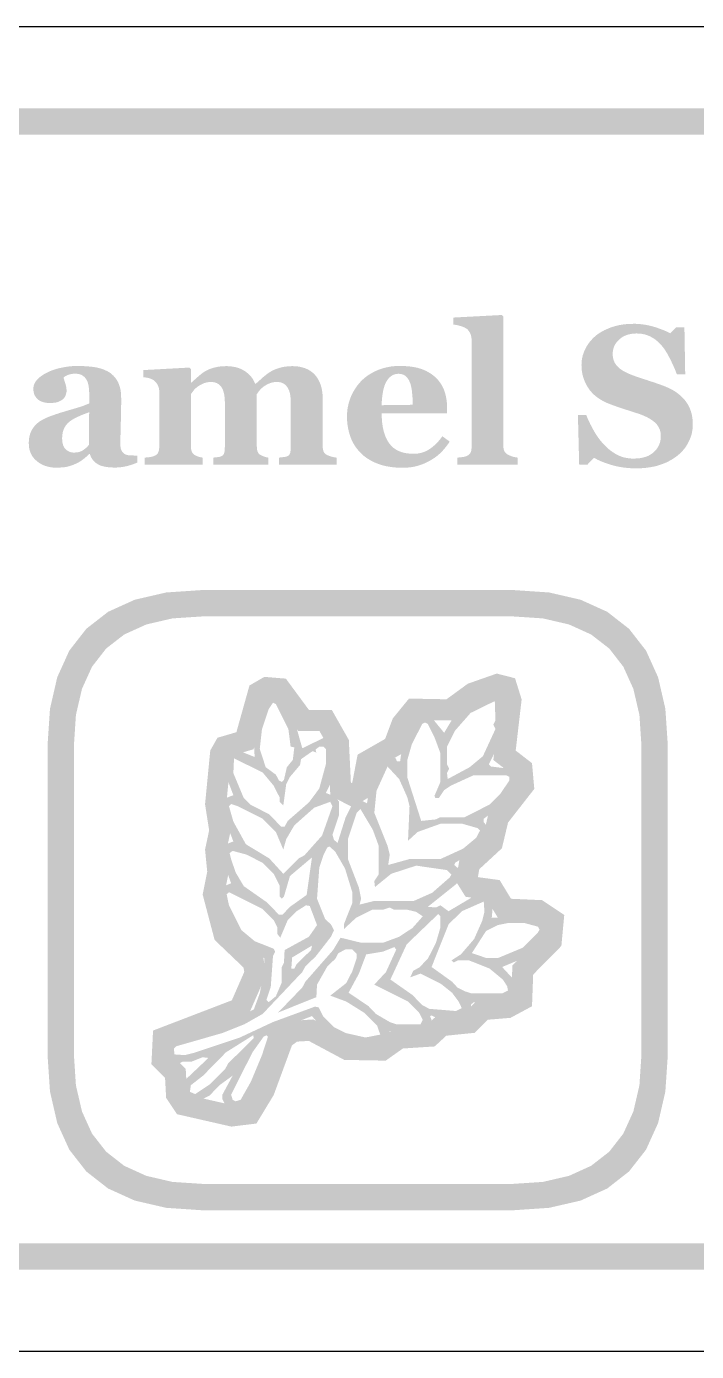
# Model space of a CAD drawing. Header units: millimetres. Extents: x 4 to 272, y 4 to 144.
# Drawn here: x 166.98 to 177.13, y 99.96 to 120.04 of the extents above; entities that cross this region are included whole.
import ezdxf

# ---------------------------------------------------------------- set-up
doc = ezdxf.new("R2010")
doc.units = ezdxf.units.MM
doc.layers.add('CUT', color=1, linetype='Continuous')
doc.layers.add('RASTER', color=7, linetype='Continuous')

msp = doc.modelspace()

# ---------------------------------------------------------------- hatches: boundary and pattern name
at = {"layer": 'RASTER'}
h = msp.add_hatch(color=7, dxfattribs=at)
h.paths.add_polyline_path([(141.2, 116.6), (141.234, 117.116), (141.337, 117.563), (141.509, 117.941), (141.75, 118.25), (142.059, 118.491), (142.438, 118.663), (142.884, 118.766), (143.4, 118.8), (200.6, 118.8), (201.116, 118.766), (201.563, 118.663), (201.941, 118.491), (202.25, 118.25), (202.491, 117.941), (202.663, 117.563), (202.766, 117.116), (202.8, 116.6), (202.8, 103.4), (202.766, 102.884), (202.663, 102.438), (202.491, 102.059), (202.25, 101.75), (201.941, 101.509), (201.563, 101.338), (201.116, 101.234), (200.6, 101.2), (143.4, 101.2), (142.884, 101.234), (142.438, 101.338), (142.059, 101.509), (141.75, 101.75), (141.509, 102.059), (141.337, 102.438), (141.234, 102.884), (141.2, 103.4)])
h.paths.add_polyline_path([(141.6, 116.6), (141.6, 103.4), (141.628, 102.978), (141.712, 102.613), (141.853, 102.303), (142.05, 102.05), (142.303, 101.853), (142.613, 101.712), (142.978, 101.628), (143.4, 101.6), (200.6, 101.6), (201.022, 101.628), (201.388, 101.713), (201.697, 101.853), (201.95, 102.05), (202.147, 102.303), (202.288, 102.613), (202.372, 102.978), (202.4, 103.4), (202.4, 116.6), (202.372, 117.022), (202.288, 117.388), (202.147, 117.697), (201.95, 117.95), (201.697, 118.147), (201.388, 118.288), (201.022, 118.372), (200.6, 118.4), (143.4, 118.4), (142.978, 118.372), (142.613, 118.288), (142.303, 118.147), (142.05, 117.95), (141.853, 117.697), (141.712, 117.388), (141.628, 117.022), (141.6, 116.6)], flags=0)
for points in [[(174.427, 113.4), (173.508, 113.4), (173.508, 113.507), (173.518, 113.508), (173.527, 113.508), (173.536, 113.509), (173.546, 113.51), (173.555, 113.511), (173.564, 113.512), (173.573, 113.513), (173.582, 113.514), (173.591, 113.515), (173.599, 113.517), (173.608, 113.518), (173.616, 113.52), (173.624, 113.522), (173.631, 113.524), (173.639, 113.526), (173.646, 113.529), (173.657, 113.534), (173.667, 113.539), (173.677, 113.544), (173.685, 113.55), (173.693, 113.557), (173.699, 113.564), (173.705, 113.571), (173.709, 113.579), (173.713, 113.588), (173.717, 113.597), (173.72, 113.607), (173.722, 113.618), (173.724, 113.629), (173.725, 113.641), (173.726, 113.653), (173.726, 113.667), (173.726, 115.29), (173.726, 115.303), (173.725, 115.317), (173.723, 115.33), (173.721, 115.343), (173.717, 115.356), (173.714, 115.369), (173.709, 115.381), (173.704, 115.393), (173.698, 115.404), (173.691, 115.415), (173.684, 115.425), (173.677, 115.435), (173.669, 115.444), (173.661, 115.452), (173.652, 115.459), (173.643, 115.465), (173.635, 115.47), (173.626, 115.475), (173.617, 115.48), (173.606, 115.484), (173.594, 115.489), (173.582, 115.493), (173.569, 115.498), (173.554, 115.502), (173.54, 115.506), (173.525, 115.51), (173.512, 115.513), (173.498, 115.516), (173.485, 115.518), (173.473, 115.52), (173.461, 115.522), (173.449, 115.523), (173.449, 115.629), (174.186, 115.668), (174.208, 115.644), (174.208, 113.686), (174.209, 113.672), (174.209, 113.66), (174.211, 113.648), (174.213, 113.637), (174.216, 113.626), (174.219, 113.616), (174.223, 113.606), (174.227, 113.598), (174.232, 113.59), (174.238, 113.582), (174.245, 113.575), (174.252, 113.568), (174.26, 113.561), (174.269, 113.555), (174.279, 113.55), (174.289, 113.545), (174.296, 113.542), (174.304, 113.539), (174.311, 113.536), (174.319, 113.533), (174.327, 113.53), (174.334, 113.527), (174.342, 113.524), (174.35, 113.522), (174.359, 113.519), (174.367, 113.517), (174.376, 113.515), (174.385, 113.513), (174.395, 113.511), (174.405, 113.509), (174.416, 113.508), (174.427, 113.507)], [(176.217, 113.344), (176.169, 113.345), (176.123, 113.347), (176.077, 113.351), (176.033, 113.356), (175.989, 113.363), (175.945, 113.371), (175.903, 113.38), (175.861, 113.391), (175.821, 113.403), (175.782, 113.416), (175.745, 113.429), (175.709, 113.442), (175.675, 113.457), (175.643, 113.471), (175.612, 113.487), (175.582, 113.503), (175.481, 113.4), (175.357, 113.4), (175.338, 114.151), (175.464, 114.151), (175.475, 114.125), (175.486, 114.097), (175.499, 114.07), (175.512, 114.042), (175.526, 114.013), (175.541, 113.984), (175.556, 113.955), (175.572, 113.926), (175.589, 113.897), (175.606, 113.868), (175.624, 113.84), (175.643, 113.813), (175.662, 113.787), (175.682, 113.762), (175.703, 113.737), (175.724, 113.713), (175.747, 113.69), (175.77, 113.667), (175.794, 113.645), (175.819, 113.624), (175.844, 113.605), (175.87, 113.587), (175.897, 113.57), (175.924, 113.554), (175.953, 113.539), (175.982, 113.527), (176.013, 113.516), (176.044, 113.508), (176.077, 113.501), (176.111, 113.496), (176.146, 113.493), (176.183, 113.492), (176.231, 113.494), (176.277, 113.498), (176.319, 113.506), (176.359, 113.517), (176.396, 113.53), (176.429, 113.547), (176.46, 113.567), (176.488, 113.59), (176.513, 113.615), (176.535, 113.642), (176.553, 113.67), (176.568, 113.7), (176.58, 113.731), (176.588, 113.764), (176.593, 113.799), (176.594, 113.835), (176.593, 113.865), (176.589, 113.893), (176.582, 113.921), (176.572, 113.947), (176.559, 113.972), (176.544, 113.996), (176.526, 114.018), (176.504, 114.039), (176.48, 114.06), (176.453, 114.079), (176.423, 114.098), (176.39, 114.116), (176.353, 114.134), (176.314, 114.151), (176.271, 114.167), (176.225, 114.182), (176.195, 114.192), (176.165, 114.202), (176.136, 114.211), (176.107, 114.22), (176.079, 114.229), (176.052, 114.238), (176.025, 114.247), (175.999, 114.255), (175.973, 114.264), (175.948, 114.272), (175.923, 114.281), (175.899, 114.29), (175.875, 114.298), (175.851, 114.307), (175.828, 114.316), (175.805, 114.324), (175.754, 114.346), (175.707, 114.371), (175.663, 114.397), (175.622, 114.426), (175.585, 114.457), (175.551, 114.49), (175.521, 114.525), (175.494, 114.563), (175.47, 114.602), (175.449, 114.643), (175.432, 114.685), (175.417, 114.728), (175.406, 114.771), (175.398, 114.817), (175.393, 114.863), (175.392, 114.91), (175.393, 114.941), (175.395, 114.97), (175.399, 115), (175.405, 115.029), (175.412, 115.059), (175.422, 115.087), (175.432, 115.116), (175.445, 115.144), (175.459, 115.172), (175.474, 115.199), (175.491, 115.225), (175.509, 115.25), (175.529, 115.275), (175.551, 115.299), (175.574, 115.323), (175.598, 115.345), (175.623, 115.366), (175.65, 115.385), (175.679, 115.404), (175.709, 115.421), (175.74, 115.438), (175.774, 115.453), (175.809, 115.468), (175.846, 115.482), (175.884, 115.494), (175.923, 115.505), (175.963, 115.514), (176.003, 115.521), (176.045, 115.527), (176.087, 115.531), (176.13, 115.533), (176.174, 115.534), (176.217, 115.534), (176.259, 115.531), (176.301, 115.528), (176.341, 115.522), (176.382, 115.516), (176.421, 115.507), (176.46, 115.498), (176.498, 115.487), (176.535, 115.475), (176.569, 115.463), (176.602, 115.451), (176.633, 115.439), (176.661, 115.427), (176.688, 115.415), (176.712, 115.403), (176.735, 115.391), (176.824, 115.479), (176.952, 115.479), (176.964, 114.77), (176.838, 114.77), (176.826, 114.798), (176.815, 114.827), (176.803, 114.856), (176.79, 114.885), (176.777, 114.914), (176.763, 114.944), (176.749, 114.974), (176.734, 115.003), (176.719, 115.032), (176.704, 115.06), (176.689, 115.087), (176.673, 115.113), (176.658, 115.137), (176.642, 115.16), (176.626, 115.181), (176.609, 115.202), (176.591, 115.222), (176.572, 115.242), (176.552, 115.261), (176.532, 115.278), (176.511, 115.295), (176.489, 115.31), (176.467, 115.324), (176.444, 115.337), (176.42, 115.349), (176.395, 115.359), (176.369, 115.368), (176.342, 115.375), (176.314, 115.381), (176.285, 115.385), (176.255, 115.387), (176.224, 115.388), (176.185, 115.386), (176.148, 115.382), (176.113, 115.375), (176.08, 115.365), (176.049, 115.353), (176.019, 115.338), (175.991, 115.319), (175.965, 115.298), (175.942, 115.275), (175.921, 115.251), (175.904, 115.225), (175.89, 115.198), (175.879, 115.17), (175.871, 115.141), (175.867, 115.11), (175.865, 115.077), (175.866, 115.047), (175.87, 115.018), (175.877, 114.99), (175.887, 114.964), (175.899, 114.939), (175.914, 114.916), (175.932, 114.894), (175.952, 114.874), (175.975, 114.854), (176.002, 114.835), (176.031, 114.817), (176.064, 114.799), (176.099, 114.782), (176.138, 114.766), (176.179, 114.75), (176.224, 114.734), (176.251, 114.725), (176.278, 114.716), (176.306, 114.707), (176.333, 114.698), (176.361, 114.689), (176.389, 114.68), (176.417, 114.67), (176.445, 114.661), (176.473, 114.652), (176.5, 114.643), (176.526, 114.634), (176.552, 114.625), (176.576, 114.617), (176.6, 114.608), (176.623, 114.599), (176.646, 114.591), (176.697, 114.569), (176.746, 114.546), (176.791, 114.521), (176.833, 114.493), (176.871, 114.464), (176.907, 114.433), (176.94, 114.4), (176.969, 114.365), (176.995, 114.327), (177.017, 114.288), (177.036, 114.247), (177.052, 114.203), (177.064, 114.157), (177.072, 114.109), (177.078, 114.059), (177.079, 114.006), (177.078, 113.973), (177.075, 113.94), (177.07, 113.907), (177.064, 113.874), (177.055, 113.841), (177.044, 113.809), (177.031, 113.777), (177.016, 113.746), (177, 113.715), (176.982, 113.685), (176.963, 113.657), (176.942, 113.63), (176.92, 113.605), (176.897, 113.581), (176.872, 113.558), (176.846, 113.536), (176.817, 113.514), (176.786, 113.493), (176.753, 113.473), (176.72, 113.455), (176.686, 113.437), (176.65, 113.422), (176.613, 113.407), (176.575, 113.394), (176.536, 113.382), (176.495, 113.372), (176.453, 113.364), (176.409, 113.357), (176.363, 113.351), (176.316, 113.347), (176.267, 113.345), (176.217, 113.344)], [(171.683, 113.4), (170.81, 113.4), (170.81, 113.507), (170.818, 113.508), (170.826, 113.509), (170.834, 113.51), (170.843, 113.511), (170.851, 113.512), (170.86, 113.513), (170.868, 113.514), (170.877, 113.514), (170.886, 113.515), (170.894, 113.516), (170.902, 113.518), (170.909, 113.519), (170.917, 113.521), (170.923, 113.524), (170.93, 113.526), (170.936, 113.529), (170.943, 113.533), (170.95, 113.537), (170.957, 113.543), (170.962, 113.548), (170.967, 113.555), (170.971, 113.562), (170.974, 113.57), (170.977, 113.578), (170.979, 113.587), (170.981, 113.596), (170.982, 113.607), (170.983, 113.617), (170.984, 113.629), (170.985, 113.641), (170.985, 113.653), (170.986, 113.667), (170.986, 114.351), (170.985, 114.387), (170.982, 114.421), (170.978, 114.453), (170.972, 114.483), (170.965, 114.51), (170.956, 114.535), (170.945, 114.557), (170.932, 114.577), (170.918, 114.595), (170.903, 114.61), (170.886, 114.623), (170.867, 114.634), (170.847, 114.642), (170.826, 114.648), (170.803, 114.651), (170.779, 114.652), (170.764, 114.652), (170.748, 114.651), (170.734, 114.65), (170.72, 114.647), (170.706, 114.645), (170.692, 114.641), (170.679, 114.637), (170.667, 114.633), (170.655, 114.628), (170.643, 114.622), (170.631, 114.616), (170.62, 114.611), (170.609, 114.604), (170.598, 114.598), (170.587, 114.591), (170.577, 114.584), (170.567, 114.576), (170.557, 114.568), (170.548, 114.561), (170.539, 114.553), (170.531, 114.545), (170.524, 114.537), (170.517, 114.53), (170.511, 114.522), (170.505, 114.515), (170.5, 114.507), (170.494, 114.5), (170.489, 114.494), (170.485, 114.487), (170.48, 114.481), (170.476, 114.475), (170.471, 114.469), (170.471, 113.683), (170.472, 113.67), (170.472, 113.658), (170.473, 113.646), (170.475, 113.635), (170.476, 113.625), (170.478, 113.615), (170.481, 113.606), (170.484, 113.597), (170.487, 113.589), (170.491, 113.581), (170.496, 113.574), (170.502, 113.568), (170.508, 113.561), (170.515, 113.555), (170.522, 113.55), (170.53, 113.545), (170.536, 113.542), (170.542, 113.539), (170.549, 113.536), (170.555, 113.533), (170.562, 113.53), (170.569, 113.527), (170.576, 113.524), (170.583, 113.522), (170.591, 113.519), (170.599, 113.517), (170.607, 113.515), (170.614, 113.513), (170.622, 113.511), (170.631, 113.509), (170.639, 113.508), (170.647, 113.507), (170.647, 113.4), (169.811, 113.4), (169.811, 113.507), (169.818, 113.508), (169.825, 113.508), (169.833, 113.509), (169.842, 113.51), (169.85, 113.511), (169.859, 113.512), (169.868, 113.513), (169.878, 113.514), (169.888, 113.515), (169.897, 113.517), (169.905, 113.518), (169.913, 113.52), (169.92, 113.522), (169.926, 113.524), (169.932, 113.526), (169.937, 113.529), (169.944, 113.533), (169.951, 113.538), (169.957, 113.543), (169.962, 113.549), (169.967, 113.555), (169.971, 113.561), (169.974, 113.568), (169.977, 113.576), (169.979, 113.584), (169.981, 113.593), (169.983, 113.603), (169.984, 113.614), (169.985, 113.626), (169.986, 113.638), (169.986, 113.652), (169.987, 113.667), (169.987, 114.351), (169.986, 114.387), (169.983, 114.421), (169.979, 114.453), (169.973, 114.483), (169.966, 114.51), (169.956, 114.535), (169.946, 114.557), (169.933, 114.577), (169.919, 114.595), (169.903, 114.61), (169.887, 114.623), (169.868, 114.634), (169.848, 114.642), (169.827, 114.648), (169.804, 114.651), (169.78, 114.652), (169.764, 114.652), (169.749, 114.651), (169.735, 114.65), (169.721, 114.647), (169.707, 114.645), (169.693, 114.641), (169.68, 114.637), (169.668, 114.633), (169.656, 114.628), (169.644, 114.622), (169.632, 114.616), (169.621, 114.611), (169.61, 114.604), (169.599, 114.598), (169.588, 114.591), (169.578, 114.584), (169.568, 114.576), (169.558, 114.568), (169.549, 114.561), (169.54, 114.553), (169.532, 114.545), (169.525, 114.537), (169.518, 114.53), (169.512, 114.522), (169.506, 114.515), (169.501, 114.507), (169.495, 114.5), (169.49, 114.494), (169.486, 114.487), (169.481, 114.481), (169.477, 114.475), (169.472, 114.469), (169.472, 113.683), (169.473, 113.67), (169.473, 113.658), (169.474, 113.647), (169.476, 113.636), (169.478, 113.625), (169.48, 113.616), (169.483, 113.606), (169.486, 113.598), (169.489, 113.59), (169.493, 113.582), (169.498, 113.575), (169.504, 113.568), (169.51, 113.561), (169.517, 113.555), (169.524, 113.55), (169.532, 113.545), (169.538, 113.542), (169.545, 113.539), (169.551, 113.536), (169.558, 113.533), (169.564, 113.53), (169.571, 113.527), (169.579, 113.524), (169.586, 113.522), (169.594, 113.519), (169.601, 113.517), (169.609, 113.515), (169.617, 113.513), (169.625, 113.511), (169.633, 113.509), (169.641, 113.508), (169.65, 113.507), (169.65, 113.4), (168.772, 113.4), (168.772, 113.507), (168.782, 113.508), (168.791, 113.508), (168.801, 113.509), (168.81, 113.51), (168.819, 113.511), (168.829, 113.512), (168.838, 113.513), (168.847, 113.514), (168.856, 113.515), (168.865, 113.517), (168.873, 113.518), (168.881, 113.52), (168.889, 113.522), (168.896, 113.524), (168.903, 113.526), (168.91, 113.529), (168.921, 113.534), (168.932, 113.539), (168.941, 113.544), (168.949, 113.55), (168.957, 113.557), (168.964, 113.564), (168.97, 113.571), (168.974, 113.579), (168.978, 113.588), (168.982, 113.597), (168.985, 113.607), (168.988, 113.618), (168.989, 113.629), (168.991, 113.641), (168.992, 113.653), (168.992, 113.667), (168.992, 114.519), (168.992, 114.531), (168.99, 114.542), (168.988, 114.554), (168.986, 114.565), (168.982, 114.577), (168.978, 114.588), (168.973, 114.599), (168.967, 114.611), (168.961, 114.622), (168.954, 114.632), (168.947, 114.641), (168.94, 114.65), (168.932, 114.659), (168.924, 114.667), (168.916, 114.674), (168.907, 114.68), (168.9, 114.685), (168.893, 114.689), (168.885, 114.693), (168.877, 114.696), (168.869, 114.7), (168.86, 114.703), (168.85, 114.707), (168.84, 114.71), (168.83, 114.712), (168.82, 114.715), (168.809, 114.717), (168.798, 114.719), (168.787, 114.721), (168.775, 114.723), (168.764, 114.724), (168.752, 114.726), (168.752, 114.833), (169.45, 114.871), (169.472, 114.849), (169.472, 114.642), (169.478, 114.642), (169.489, 114.652), (169.5, 114.661), (169.511, 114.672), (169.523, 114.682), (169.536, 114.693), (169.548, 114.705), (169.562, 114.717), (169.576, 114.729), (169.59, 114.742), (169.603, 114.753), (169.617, 114.764), (169.63, 114.775), (169.644, 114.785), (169.657, 114.794), (169.669, 114.803), (169.682, 114.811), (169.696, 114.819), (169.711, 114.827), (169.727, 114.835), (169.744, 114.843), (169.762, 114.85), (169.78, 114.857), (169.8, 114.863), (169.821, 114.869), (169.843, 114.875), (169.865, 114.879), (169.887, 114.884), (169.91, 114.887), (169.934, 114.889), (169.958, 114.891), (169.982, 114.892), (170.007, 114.893), (170.048, 114.892), (170.087, 114.888), (170.125, 114.882), (170.16, 114.875), (170.194, 114.864), (170.227, 114.852), (170.257, 114.837), (170.286, 114.82), (170.313, 114.801), (170.338, 114.781), (170.361, 114.759), (170.382, 114.736), (170.401, 114.711), (170.418, 114.685), (170.432, 114.657), (170.445, 114.628), (170.458, 114.628), (170.469, 114.638), (170.481, 114.648), (170.493, 114.659), (170.505, 114.671), (170.519, 114.682), (170.533, 114.695), (170.547, 114.707), (170.562, 114.721), (170.577, 114.734), (170.592, 114.746), (170.607, 114.758), (170.621, 114.769), (170.635, 114.779), (170.649, 114.789), (170.662, 114.798), (170.675, 114.806), (170.69, 114.815), (170.706, 114.824), (170.722, 114.832), (170.74, 114.84), (170.759, 114.847), (170.778, 114.855), (170.799, 114.861), (170.821, 114.868), (170.843, 114.874), (170.866, 114.879), (170.889, 114.883), (170.913, 114.886), (170.936, 114.889), (170.961, 114.891), (170.985, 114.892), (171.01, 114.893), (171.064, 114.891), (171.115, 114.885), (171.162, 114.874), (171.206, 114.86), (171.247, 114.842), (171.285, 114.819), (171.32, 114.793), (171.351, 114.762), (171.379, 114.728), (171.403, 114.69), (171.424, 114.649), (171.441, 114.604), (171.454, 114.556), (171.463, 114.505), (171.469, 114.45), (171.47, 114.392), (171.47, 113.68), (171.471, 113.667), (171.471, 113.654), (171.473, 113.642), (171.474, 113.631), (171.477, 113.62), (171.48, 113.61), (171.483, 113.601), (171.487, 113.593), (171.491, 113.585), (171.496, 113.577), (171.502, 113.57), (171.509, 113.564), (171.517, 113.557), (171.526, 113.552), (171.535, 113.547), (171.545, 113.542), (171.551, 113.54), (171.558, 113.537), (171.564, 113.534), (171.571, 113.532), (171.579, 113.529), (171.587, 113.527), (171.595, 113.524), (171.603, 113.522), (171.612, 113.519), (171.621, 113.517), (171.63, 113.515), (171.64, 113.513), (171.65, 113.511), (171.661, 113.509), (171.672, 113.508), (171.683, 113.507)]]:
    msp.add_hatch(color=7, dxfattribs=at).paths.add_polyline_path(points)
h = msp.add_hatch(color=7, dxfattribs=at)
h.paths.add_polyline_path([(168.659, 113.431), (168.643, 113.424), (168.626, 113.417), (168.608, 113.411), (168.589, 113.404), (168.57, 113.398), (168.55, 113.391), (168.529, 113.385), (168.507, 113.379), (168.485, 113.374), (168.462, 113.369), (168.44, 113.365), (168.417, 113.362), (168.393, 113.359), (168.369, 113.358), (168.345, 113.356), (168.321, 113.356), (168.277, 113.357), (168.237, 113.359), (168.199, 113.364), (168.165, 113.369), (168.133, 113.377), (168.104, 113.386), (168.079, 113.397), (168.056, 113.41), (168.036, 113.424), (168.017, 113.439), (168, 113.456), (167.984, 113.475), (167.971, 113.494), (167.959, 113.516), (167.949, 113.538), (167.94, 113.563), (167.931, 113.563), (167.919, 113.55), (167.907, 113.539), (167.895, 113.527), (167.883, 113.516), (167.871, 113.506), (167.859, 113.496), (167.847, 113.487), (167.835, 113.478), (167.824, 113.469), (167.812, 113.461), (167.8, 113.453), (167.788, 113.445), (167.775, 113.438), (167.763, 113.431), (167.75, 113.424), (167.737, 113.418), (167.719, 113.41), (167.702, 113.403), (167.686, 113.396), (167.669, 113.39), (167.653, 113.384), (167.636, 113.379), (167.62, 113.374), (167.604, 113.37), (167.587, 113.366), (167.569, 113.363), (167.549, 113.361), (167.528, 113.358), (167.505, 113.357), (167.48, 113.356), (167.454, 113.355), (167.426, 113.355), (167.384, 113.356), (167.344, 113.361), (167.306, 113.369), (167.269, 113.38), (167.233, 113.394), (167.199, 113.411), (167.167, 113.431), (167.136, 113.455), (167.108, 113.481), (167.083, 113.509), (167.063, 113.539), (167.046, 113.572), (167.033, 113.606), (167.023, 113.642), (167.018, 113.68), (167.016, 113.721), (167.016, 113.744), (167.018, 113.767), (167.02, 113.788), (167.022, 113.809), (167.026, 113.829), (167.031, 113.848), (167.036, 113.866), (167.042, 113.883), (167.049, 113.899), (167.057, 113.915), (167.065, 113.93), (167.074, 113.945), (167.084, 113.96), (167.094, 113.974), (167.105, 113.988), (167.117, 114.001), (167.128, 114.012), (167.14, 114.023), (167.152, 114.033), (167.164, 114.043), (167.177, 114.053), (167.191, 114.062), (167.205, 114.07), (167.219, 114.078), (167.233, 114.086), (167.248, 114.093), (167.264, 114.101), (167.279, 114.108), (167.295, 114.115), (167.312, 114.122), (167.328, 114.129), (167.345, 114.135), (167.379, 114.147), (167.415, 114.16), (167.452, 114.172), (167.49, 114.185), (167.531, 114.197), (167.573, 114.21), (167.617, 114.223), (167.662, 114.236), (167.706, 114.249), (167.748, 114.261), (167.786, 114.273), (167.822, 114.285), (167.854, 114.296), (167.883, 114.308), (167.909, 114.318), (167.931, 114.329), (167.931, 114.469), (167.931, 114.479), (167.931, 114.489), (167.931, 114.5), (167.93, 114.512), (167.929, 114.524), (167.928, 114.537), (167.927, 114.551), (167.926, 114.566), (167.924, 114.581), (167.922, 114.595), (167.919, 114.608), (167.916, 114.621), (167.913, 114.634), (167.909, 114.645), (167.905, 114.657), (167.901, 114.667), (167.895, 114.679), (167.889, 114.69), (167.882, 114.7), (167.874, 114.71), (167.866, 114.72), (167.857, 114.729), (167.847, 114.738), (167.836, 114.746), (167.825, 114.754), (167.812, 114.76), (167.799, 114.766), (167.785, 114.77), (167.77, 114.774), (167.755, 114.776), (167.738, 114.778), (167.72, 114.778), (167.705, 114.778), (167.69, 114.777), (167.675, 114.776), (167.661, 114.774), (167.648, 114.771), (167.636, 114.768), (167.624, 114.764), (167.613, 114.76), (167.602, 114.756), (167.592, 114.751), (167.583, 114.746), (167.574, 114.742), (167.565, 114.737), (167.557, 114.732), (167.55, 114.728), (167.543, 114.723), (167.545, 114.715), (167.546, 114.706), (167.549, 114.696), (167.552, 114.686), (167.555, 114.674), (167.559, 114.662), (167.563, 114.648), (167.568, 114.633), (167.573, 114.618), (167.577, 114.604), (167.581, 114.589), (167.583, 114.574), (167.586, 114.56), (167.587, 114.546), (167.588, 114.532), (167.589, 114.518), (167.588, 114.511), (167.588, 114.504), (167.587, 114.497), (167.585, 114.49), (167.583, 114.482), (167.581, 114.473), (167.579, 114.465), (167.575, 114.455), (167.572, 114.446), (167.568, 114.438), (167.564, 114.43), (167.559, 114.422), (167.554, 114.415), (167.549, 114.408), (167.543, 114.402), (167.537, 114.396), (167.529, 114.389), (167.52, 114.382), (167.511, 114.376), (167.502, 114.37), (167.492, 114.365), (167.482, 114.36), (167.472, 114.355), (167.462, 114.351), (167.451, 114.347), (167.438, 114.344), (167.424, 114.341), (167.409, 114.339), (167.392, 114.337), (167.374, 114.336), (167.355, 114.335), (167.334, 114.335), (167.304, 114.335), (167.276, 114.338), (167.25, 114.343), (167.226, 114.349), (167.203, 114.358), (167.183, 114.368), (167.164, 114.38), (167.148, 114.394), (167.133, 114.409), (167.12, 114.426), (167.109, 114.443), (167.1, 114.462), (167.094, 114.482), (167.089, 114.503), (167.086, 114.525), (167.085, 114.548), (167.086, 114.569), (167.089, 114.588), (167.094, 114.608), (167.101, 114.626), (167.11, 114.644), (167.121, 114.662), (167.135, 114.679), (167.15, 114.696), (167.167, 114.712), (167.184, 114.727), (167.203, 114.741), (167.222, 114.755), (167.243, 114.768), (167.264, 114.781), (167.286, 114.792), (167.309, 114.803), (167.332, 114.814), (167.357, 114.824), (167.382, 114.833), (167.408, 114.842), (167.435, 114.851), (167.463, 114.858), (167.492, 114.865), (167.521, 114.871), (167.551, 114.877), (167.58, 114.882), (167.609, 114.886), (167.637, 114.89), (167.665, 114.892), (167.692, 114.894), (167.718, 114.895), (167.744, 114.896), (167.779, 114.895), (167.813, 114.895), (167.847, 114.893), (167.88, 114.891), (167.912, 114.889), (167.944, 114.886), (167.975, 114.883), (168.005, 114.879), (168.034, 114.874), (168.063, 114.868), (168.09, 114.861), (168.117, 114.853), (168.144, 114.844), (168.169, 114.833), (168.194, 114.822), (168.219, 114.809), (168.241, 114.796), (168.262, 114.781), (168.281, 114.764), (168.3, 114.746), (168.317, 114.727), (168.334, 114.706), (168.349, 114.684), (168.363, 114.66), (168.375, 114.635), (168.386, 114.608), (168.395, 114.579), (168.403, 114.548), (168.409, 114.516), (168.413, 114.481), (168.415, 114.445), (168.416, 114.406), (168.416, 114.364), (168.416, 114.32), (168.415, 114.274), (168.415, 114.225), (168.414, 114.175), (168.413, 114.123), (168.411, 114.07), (168.41, 114.014), (168.408, 113.959), (168.407, 113.91), (168.406, 113.865), (168.405, 113.826), (168.404, 113.791), (168.403, 113.761), (168.403, 113.735), (168.403, 113.715), (168.403, 113.699), (168.404, 113.684), (168.406, 113.669), (168.408, 113.656), (168.411, 113.643), (168.414, 113.632), (168.418, 113.621), (168.423, 113.611), (168.428, 113.602), (168.434, 113.593), (168.441, 113.585), (168.448, 113.578), (168.456, 113.571), (168.464, 113.565), (168.474, 113.559), (168.484, 113.554), (168.49, 113.551), (168.498, 113.549), (168.506, 113.546), (168.516, 113.544), (168.526, 113.543), (168.537, 113.542), (168.549, 113.541), (168.562, 113.54), (168.575, 113.539), (168.588, 113.539), (168.601, 113.539), (168.613, 113.538), (168.625, 113.538), (168.637, 113.538), (168.648, 113.538), (168.659, 113.538)])
h.paths.add_polyline_path([(167.931, 114.194), (167.911, 114.187), (167.89, 114.18), (167.87, 114.172), (167.85, 114.164), (167.829, 114.156), (167.809, 114.148), (167.789, 114.139), (167.769, 114.13), (167.749, 114.121), (167.73, 114.112), (167.712, 114.103), (167.696, 114.093), (167.68, 114.084), (167.664, 114.074), (167.65, 114.065), (167.637, 114.055), (167.624, 114.044), (167.611, 114.033), (167.6, 114.021), (167.589, 114.008), (167.578, 113.995), (167.569, 113.98), (167.56, 113.966), (167.552, 113.95), (167.545, 113.934), (167.539, 113.917), (167.533, 113.899), (167.529, 113.881), (167.526, 113.862), (167.523, 113.842), (167.522, 113.821), (167.521, 113.8), (167.522, 113.772), (167.524, 113.747), (167.529, 113.723), (167.534, 113.701), (167.542, 113.682), (167.55, 113.664), (167.561, 113.648), (167.573, 113.634), (167.587, 113.622), (167.601, 113.612), (167.616, 113.603), (167.631, 113.596), (167.648, 113.59), (167.665, 113.586), (167.683, 113.584), (167.701, 113.583), (167.721, 113.584), (167.74, 113.585), (167.758, 113.588), (167.775, 113.591), (167.791, 113.596), (167.806, 113.602), (167.821, 113.608), (167.834, 113.616), (167.847, 113.625), (167.859, 113.634), (167.871, 113.643), (167.883, 113.653), (167.894, 113.663), (167.905, 113.674), (167.915, 113.686), (167.926, 113.697)], flags=0)
h = msp.add_hatch(color=7, dxfattribs=at)
h.paths.add_polyline_path([(173.394, 113.75), (173.381, 113.729), (173.367, 113.709), (173.352, 113.689), (173.337, 113.669), (173.321, 113.649), (173.305, 113.63), (173.288, 113.611), (173.27, 113.593), (173.252, 113.574), (173.233, 113.557), (173.213, 113.54), (173.193, 113.524), (173.172, 113.508), (173.15, 113.494), (173.128, 113.479), (173.105, 113.466), (173.081, 113.452), (173.056, 113.44), (173.031, 113.428), (173.007, 113.417), (172.982, 113.407), (172.957, 113.398), (172.932, 113.389), (172.907, 113.382), (172.881, 113.375), (172.855, 113.369), (172.827, 113.364), (172.799, 113.36), (172.77, 113.357), (172.739, 113.355), (172.708, 113.354), (172.676, 113.353), (172.623, 113.354), (172.571, 113.357), (172.522, 113.362), (172.474, 113.369), (172.428, 113.377), (172.384, 113.388), (172.342, 113.4), (172.302, 113.415), (172.263, 113.431), (172.226, 113.448), (172.191, 113.467), (172.158, 113.487), (172.126, 113.508), (172.096, 113.531), (172.068, 113.555), (172.042, 113.58), (172.017, 113.607), (171.994, 113.635), (171.972, 113.663), (171.952, 113.694), (171.934, 113.725), (171.917, 113.757), (171.902, 113.791), (171.889, 113.826), (171.877, 113.861), (171.867, 113.898), (171.858, 113.935), (171.851, 113.973), (171.845, 114.012), (171.841, 114.051), (171.839, 114.091), (171.838, 114.132), (171.839, 114.17), (171.842, 114.206), (171.846, 114.243), (171.852, 114.279), (171.86, 114.314), (171.869, 114.35), (171.88, 114.384), (171.893, 114.419), (171.908, 114.453), (171.923, 114.485), (171.941, 114.517), (171.96, 114.548), (171.98, 114.578), (172.001, 114.607), (172.025, 114.635), (172.049, 114.663), (172.075, 114.688), (172.102, 114.712), (172.131, 114.735), (172.162, 114.757), (172.194, 114.777), (172.228, 114.796), (172.263, 114.814), (172.3, 114.831), (172.339, 114.846), (172.378, 114.859), (172.419, 114.87), (172.461, 114.879), (172.504, 114.887), (172.548, 114.892), (172.593, 114.895), (172.639, 114.896), (172.69, 114.895), (172.737, 114.892), (172.783, 114.889), (172.826, 114.883), (172.867, 114.876), (172.906, 114.868), (172.942, 114.857), (172.976, 114.846), (173.009, 114.833), (173.039, 114.819), (173.069, 114.803), (173.097, 114.786), (173.123, 114.769), (173.149, 114.75), (173.172, 114.729), (173.195, 114.708), (173.215, 114.687), (173.233, 114.664), (173.251, 114.641), (173.267, 114.617), (173.281, 114.592), (173.294, 114.566), (173.306, 114.539), (173.316, 114.511), (173.325, 114.483), (173.333, 114.454), (173.339, 114.424), (173.345, 114.395), (173.349, 114.365), (173.352, 114.335), (173.354, 114.304), (173.354, 114.273), (173.354, 114.178), (172.364, 114.178), (172.366, 114.105), (172.371, 114.037), (172.38, 113.973), (172.393, 113.913), (172.409, 113.859), (172.429, 113.808), (172.453, 113.762), (172.48, 113.721), (172.511, 113.684), (172.546, 113.652), (172.586, 113.625), (172.63, 113.603), (172.678, 113.586), (172.73, 113.574), (172.787, 113.567), (172.847, 113.564), (172.881, 113.565), (172.915, 113.569), (172.947, 113.575), (172.978, 113.583), (173.009, 113.594), (173.038, 113.606), (173.067, 113.622), (173.095, 113.64), (173.122, 113.659), (173.148, 113.68), (173.173, 113.702), (173.197, 113.725), (173.22, 113.75), (173.242, 113.775), (173.263, 113.802), (173.282, 113.831)])
h.paths.add_polyline_path([(172.834, 114.307), (172.834, 114.329), (172.834, 114.351), (172.833, 114.373), (172.832, 114.396), (172.831, 114.418), (172.829, 114.441), (172.827, 114.464), (172.825, 114.487), (172.823, 114.509), (172.82, 114.531), (172.817, 114.551), (172.813, 114.571), (172.809, 114.589), (172.805, 114.606), (172.8, 114.623), (172.795, 114.638), (172.788, 114.654), (172.781, 114.67), (172.773, 114.685), (172.765, 114.698), (172.756, 114.711), (172.747, 114.722), (172.737, 114.732), (172.727, 114.742), (172.715, 114.75), (172.704, 114.757), (172.691, 114.763), (172.678, 114.768), (172.664, 114.772), (172.649, 114.775), (172.634, 114.776), (172.617, 114.777), (172.59, 114.775), (172.564, 114.77), (172.539, 114.761), (172.516, 114.748), (172.494, 114.732), (172.474, 114.713), (172.455, 114.689), (172.437, 114.663), (172.421, 114.632), (172.407, 114.597), (172.395, 114.558), (172.385, 114.515), (172.377, 114.468), (172.371, 114.416), (172.366, 114.361), (172.364, 114.301)], flags=0)
h = msp.add_hatch(color=7, dxfattribs=at)
h.paths.add_polyline_path([(167.3, 109.15), (167.337, 109.701), (167.447, 110.178), (167.63, 110.582), (167.888, 110.913), (168.218, 111.17), (168.622, 111.353), (169.099, 111.463), (169.65, 111.5), (174.35, 111.5), (174.901, 111.463), (175.378, 111.353), (175.782, 111.17), (176.112, 110.913), (176.37, 110.582), (176.553, 110.178), (176.663, 109.701), (176.7, 109.15), (176.7, 104.45), (176.663, 103.899), (176.553, 103.422), (176.37, 103.018), (176.112, 102.688), (175.782, 102.43), (175.378, 102.247), (174.901, 102.137), (174.35, 102.1), (169.65, 102.1), (169.099, 102.137), (168.622, 102.247), (168.218, 102.43), (167.888, 102.688), (167.63, 103.018), (167.447, 103.422), (167.337, 103.899), (167.3, 104.45)])
h.paths.add_polyline_path([(167.7, 109.15), (167.7, 104.45), (167.73, 103.993), (167.822, 103.597), (167.974, 103.262), (168.188, 102.988), (168.462, 102.774), (168.797, 102.622), (169.193, 102.53), (169.65, 102.5), (174.35, 102.5), (174.807, 102.53), (175.203, 102.622), (175.538, 102.774), (175.813, 102.988), (176.026, 103.262), (176.178, 103.597), (176.27, 103.993), (176.3, 104.45), (176.3, 109.15), (176.27, 109.607), (176.178, 110.003), (176.026, 110.338), (175.813, 110.613), (175.538, 110.826), (175.203, 110.978), (174.807, 111.07), (174.35, 111.1), (169.65, 111.1), (169.193, 111.07), (168.797, 110.978), (168.462, 110.826), (168.188, 110.613), (167.974, 110.338), (167.822, 110.003), (167.73, 109.607), (167.7, 109.15)], flags=0)
h = msp.add_hatch(color=7, dxfattribs=at)
h.paths.add_polyline_path([(174.108, 110.234), (174.385, 110.163), (174.485, 109.842), (174.395, 109.067), (174.642, 108.876), (174.677, 108.486), (174.279, 107.976), (174.186, 107.586), (173.843, 107.269), (173.823, 107.155), (173.827, 107.148), (174.152, 107.104), (174.324, 106.821), (174.794, 106.8), (175.131, 106.575), (175.087, 106.106), (174.66, 105.673), (174.642, 105.192), (174.315, 105.016), (173.97, 104.988), (173.771, 104.789), (173.343, 104.746), (173.167, 104.583), (172.685, 104.552), (172.425, 104.368), (171.797, 104.379), (171.259, 104.667), (171.081, 104.656), (171.004, 104.599), (170.728, 103.848), (170.466, 103.415), (170.087, 103.368), (169.263, 103.556), (169.097, 103.805), (169.081, 104.105), (168.874, 104.312), (168.899, 104.824), (170.093, 105.282), (170.281, 105.712), (170.27, 105.779), (169.832, 106.197), (169.651, 106.884), (169.72, 107.231), (169.687, 107.566), (169.749, 107.858), (169.687, 108.253), (169.766, 109.068), (169.875, 109.261), (170.162, 109.345), (170.36, 110.053), (170.586, 110.184), (170.912, 110.157), (171.261, 109.683), (171.608, 109.683), (171.866, 109.228), (171.897, 108.582), (171.91, 108.575), (171.918, 108.58), (171.999, 109.005), (172.416, 109.243), (172.532, 109.554), (172.778, 109.855), (173.346, 109.844), (173.669, 110.08)])
h.paths.add_polyline_path([(174.122, 109.9), (173.82, 109.794), (173.448, 109.522), (172.928, 109.532), (172.814, 109.392), (172.676, 109.022), (172.285, 108.8), (172.206, 108.383), (171.927, 108.208), (171.586, 108.381), (171.55, 109.137), (171.421, 109.363), (171.1, 109.363), (170.741, 109.85), (170.66, 109.857), (170.633, 109.841), (170.423, 109.087), (170.089, 108.99), (170.078, 108.97), (170.01, 108.263), (170.075, 107.849), (170.01, 107.548), (170.044, 107.215), (169.979, 106.894), (170.119, 106.366), (170.569, 105.936), (170.612, 105.669), (170.332, 105.031), (169.209, 104.6), (169.201, 104.438), (169.394, 104.245), (169.412, 103.91), (169.459, 103.839), (170.104, 103.693), (170.273, 103.713), (170.438, 103.987), (170.736, 104.799), (170.967, 104.969), (171.329, 104.992), (171.88, 104.698), (172.326, 104.69), (172.574, 104.866), (173.033, 104.895), (173.204, 105.053), (173.625, 105.096), (173.827, 105.298), (174.222, 105.33), (174.329, 105.387), (174.345, 105.809), (174.779, 106.25), (174.795, 106.415), (174.691, 106.484), (174.14, 106.509), (173.958, 106.807), (173.635, 106.851), (173.486, 107.09), (173.546, 107.431), (173.897, 107.755), (173.984, 108.119), (174.347, 108.583), (174.336, 108.708), (174.056, 108.924), (174.159, 109.812), (174.132, 109.898), (174.122, 109.9)], flags=0)
h = msp.add_hatch(color=7, dxfattribs=at)
h.paths.add_polyline_path([(170.66, 109.95), (170.793, 109.904), (170.927, 109.737), (171.05, 109.493), (171.161, 109.102), (171.484, 109.259), (171.561, 109.236), (171.618, 109.159), (171.618, 108.992), (171.651, 108.892), (171.585, 108.558), (171.518, 108.425), (171.661, 108.368), (171.718, 108.291), (171.718, 108.091), (171.618, 107.79), (171.641, 107.714), (171.695, 107.667), (171.818, 108.057), (171.908, 108.234), (172.019, 108.325), (172.142, 108.268), (172.185, 108.558), (172.252, 108.759), (172.376, 108.969), (172.486, 108.992), (172.576, 108.949), (172.596, 108.902), (172.643, 108.902), (172.686, 109.193), (172.91, 109.603), (173.02, 109.66), (173.063, 109.637), (173.311, 109.336), (173.411, 109.503), (173.678, 109.77), (173.888, 109.894), (174.122, 109.96), (174.165, 109.937), (174.222, 109.86), (174.222, 109.493), (174.122, 109.126), (173.988, 108.859), (174.022, 108.825), (174.289, 108.792), (174.399, 108.735), (174.422, 108.592), (174.332, 108.415), (174.245, 108.335), (174.199, 108.248), (173.911, 108.034), (173.911, 107.981), (173.988, 107.891), (173.931, 107.714), (173.765, 107.547), (173.477, 107.366), (173.464, 107.333), (173.554, 107.256), (173.554, 107.156), (173.497, 107.046), (173.063, 106.699), (173.187, 106.689), (173.254, 106.722), (173.377, 106.632), (173.755, 106.856), (173.955, 106.889), (174.055, 106.789), (174.032, 106.532), (174.689, 106.555), (174.866, 106.465), (174.89, 106.321), (174.833, 106.211), (174.566, 105.944), (174.189, 105.787), (174.365, 105.597), (174.422, 105.487), (174.399, 105.343), (174.322, 105.287), (174.189, 105.253), (173.755, 105.253), (173.721, 105.22), (173.698, 105.076), (173.621, 105.019), (173.187, 105.019), (173.12, 105.053), (173.097, 105.043), (173.12, 104.986), (173.097, 104.843), (172.953, 104.786), (172.486, 104.819), (172.443, 104.662), (172.352, 104.619), (171.918, 104.619), (171.785, 104.652), (171.541, 104.776), (171.307, 105.043), (170.793, 104.843), (170.616, 104.285), (170.393, 103.774), (170.326, 103.674), (170.216, 103.617), (170.116, 103.617), (170.005, 103.674), (169.949, 103.784), (169.949, 103.851), (170.106, 104.141), (169.905, 103.995), (169.758, 103.841), (169.581, 103.751), (169.481, 103.751), (169.391, 103.794), (169.348, 103.884), (169.371, 104.061), (169.738, 104.409), (169.648, 104.419), (169.481, 104.352), (169.348, 104.352), (169.281, 104.318), (169.137, 104.409), (169.114, 104.619), (169.137, 104.662), (169.248, 104.719), (169.949, 104.919), (170.426, 105.143), (170.516, 105.387), (170.583, 105.721), (170.583, 105.921), (170.339, 106.044), (170.139, 106.245), (169.982, 106.522), (169.915, 106.755), (169.939, 106.999), (170.082, 107.056), (169.949, 107.423), (169.949, 107.59), (169.972, 107.634), (170.116, 107.69), (169.949, 108.124), (169.949, 108.291), (169.972, 108.335), (170.116, 108.391), (170.015, 108.658), (169.992, 108.902), (170.015, 108.992), (170.082, 109.059), (170.216, 109.059), (170.439, 108.969), (170.416, 109.393), (170.483, 109.66), (170.606, 109.904)])
h.paths.add_polyline_path([(174.078, 109.817), (173.711, 109.637), (173.477, 109.37), (173.354, 109.126), (173.354, 108.859), (173.387, 108.792), (173.354, 108.725), (173.364, 108.635), (173.698, 108.815), (173.898, 108.982), (174.088, 109.393), (174.055, 109.46), (174.088, 109.526)], flags=0)
h.paths.add_polyline_path([(170.717, 109.794), (170.65, 109.693), (170.55, 109.393), (170.516, 109.092), (170.606, 108.815), (170.76, 108.702), (170.807, 108.615), (170.85, 108.592), (170.883, 108.625), (170.927, 108.815), (171.017, 108.925), (171.04, 109.116), (170.984, 109.126), (170.95, 109.393), (170.76, 109.77)], flags=0)
h.paths.add_polyline_path([(173.02, 109.493), (172.977, 109.47), (172.82, 109.159), (172.753, 108.925), (172.753, 108.658), (172.963, 108.001), (173.187, 108.024), (173.254, 108.057), (173.621, 108.057), (173.998, 108.248), (174.165, 108.415), (174.299, 108.615), (174.299, 108.668), (174.255, 108.692), (173.755, 108.692), (173.411, 108.535), (173.311, 108.468), (173.23, 108.348), (173.177, 108.348), (173.164, 108.381), (173.254, 108.592), (173.254, 109.026), (173.164, 109.269), (173.063, 109.47)], flags=0)
h.paths.add_polyline_path([(171.418, 109.126), (171.361, 109.082), (171.374, 109.036), (171.317, 109.059), (171.141, 108.936), (171.127, 108.849), (170.974, 108.668), (170.917, 108.558), (170.873, 108.234), (170.817, 108.291), (170.817, 108.358), (170.727, 108.535), (170.56, 108.735), (170.126, 108.949), (170.116, 108.725), (170.273, 108.348), (170.373, 108.248), (170.66, 108.101), (170.84, 107.914), (170.893, 107.914), (170.94, 108.001), (171.261, 108.281), (171.418, 108.491), (171.518, 108.859), (171.518, 109.092), (171.484, 109.126)], flags=0)
h.paths.add_polyline_path([(172.453, 108.825), (172.286, 108.458), (172.252, 108.124), (172.453, 107.623), (172.486, 107.49), (172.463, 107.333), (172.786, 107.423), (173.254, 107.423), (173.598, 107.58), (173.798, 107.747), (173.855, 107.857), (173.821, 107.891), (173.588, 107.957), (173.254, 107.957), (172.91, 107.834), (172.763, 107.7), (172.786, 108.224), (172.753, 108.358), (172.629, 108.635)], flags=0)
h.paths.add_polyline_path([(171.585, 108.291), (171.341, 108.201), (171.04, 107.934), (170.917, 107.724), (170.873, 107.567), (170.76, 107.834), (170.56, 108.034), (170.182, 108.224), (170.082, 108.258), (170.049, 108.224), (170.116, 107.991), (170.306, 107.647), (170.66, 107.433), (170.873, 107.2), (171.107, 107.433), (171.194, 107.48), (171.461, 107.78), (171.618, 108.224)], flags=0)
h.paths.add_polyline_path([(172.042, 108.181), (171.985, 108.124), (171.852, 107.724), (171.852, 107.423), (172.019, 106.989), (172.052, 106.822), (172.029, 106.732), (172.252, 106.789), (172.853, 106.789), (173.13, 106.912), (173.397, 107.146), (173.421, 107.189), (173.354, 107.256), (172.887, 107.323), (172.509, 107.2), (172.262, 106.999), (172.252, 107.089), (172.319, 107.189), (172.319, 107.623), (172.229, 107.867)], flags=0)
h.paths.add_polyline_path([(171.575, 107.613), (171.541, 107.6), (171.484, 107.49), (171.418, 107.29), (171.384, 106.822), (171.508, 106.512), (171.595, 106.432), (171.641, 106.345), (171.595, 106.245), (171.361, 105.944), (171.207, 105.797), (171.161, 105.711), (170.56, 105.076), (170.283, 104.919), (169.949, 104.786), (169.248, 104.585), (169.214, 104.552), (169.224, 104.462), (169.381, 104.452), (169.515, 104.485), (170.216, 104.719), (170.717, 104.953), (171.351, 105.186), (171.408, 105.176), (171.474, 105.043), (171.641, 104.876), (171.818, 104.786), (172.119, 104.719), (172.342, 104.762), (172.296, 104.896), (172.095, 105.096), (171.828, 105.263), (171.585, 105.353), (171.828, 105.544), (171.918, 105.721), (171.985, 105.921), (171.985, 105.988), (171.918, 106.054), (171.818, 106.054), (171.708, 105.998), (171.661, 105.911), (171.541, 105.797), (171.384, 105.52), (171.374, 105.33), (170.793, 105.096), (171.161, 105.477), (171.207, 105.564), (171.628, 106.044), (171.741, 106.231), (172.052, 106.155), (172.386, 106.155), (172.629, 106.245), (172.83, 106.378), (172.987, 106.555), (172.887, 106.622), (172.753, 106.655), (172.553, 106.655), (172.486, 106.689), (172.386, 106.655), (172.219, 106.655), (171.975, 106.532), (171.795, 106.365), (171.795, 106.445), (171.918, 106.755), (171.918, 106.922), (171.808, 107.28), (171.661, 107.533)], flags=0)
h.paths.add_polyline_path([(170.106, 107.547), (170.059, 107.513), (170.082, 107.423), (170.149, 107.223), (170.273, 107.013), (170.626, 106.766), (170.807, 106.579), (170.86, 106.579), (170.974, 106.699), (171.227, 106.879), (171.307, 107.447), (170.974, 107.166), (170.883, 106.856), (170.85, 106.822), (170.817, 106.856), (170.817, 107.023), (170.727, 107.2), (170.56, 107.366), (170.316, 107.49)], flags=0)
h.paths.add_polyline_path([(170.049, 106.922), (170.015, 106.889), (170.049, 106.722), (170.239, 106.345), (170.439, 106.178), (170.727, 106.064), (170.75, 106.021), (170.717, 105.954), (170.683, 105.487), (170.616, 105.287), (170.65, 105.253), (170.76, 105.343), (170.85, 105.554), (170.85, 105.787), (170.883, 105.854), (170.893, 106.044), (171.261, 106.245), (171.384, 106.422), (171.274, 106.712), (171.217, 106.722), (171.074, 106.632), (170.94, 106.498), (170.827, 106.231), (170.783, 106.288), (170.783, 106.388), (170.727, 106.498), (170.56, 106.665)], flags=0)
h.paths.add_polyline_path([(173.911, 106.779), (173.578, 106.632), (173.377, 106.432), (173.12, 105.787), (173.431, 105.564), (173.511, 105.477), (173.621, 105.42), (173.721, 105.387), (174.189, 105.387), (174.279, 105.43), (174.265, 105.497), (174.199, 105.597), (173.998, 105.764), (173.688, 105.887), (173.521, 105.887), (173.454, 105.854), (173.421, 105.887), (173.564, 105.978), (173.765, 106.211), (173.888, 106.488), (173.921, 106.622)], flags=0)
h.paths.add_polyline_path([(173.22, 106.589), (172.743, 106.131), (172.496, 105.597), (172.83, 105.363), (172.977, 105.21), (173.087, 105.153), (173.487, 105.12), (173.578, 105.163), (173.531, 105.263), (173.431, 105.397), (173.264, 105.53), (172.953, 105.687), (172.796, 105.63), (172.843, 105.731), (172.93, 105.777), (173.063, 105.911), (173.187, 106.155), (173.254, 106.388), (173.254, 106.555)], flags=0)
h.paths.add_polyline_path([(174.289, 106.455), (174.122, 106.422), (173.945, 106.332), (173.731, 105.998), (173.955, 105.921), (174.122, 105.921), (174.499, 106.078), (174.733, 106.311), (174.756, 106.355), (174.733, 106.398), (174.522, 106.455)], flags=0)
h.paths.add_polyline_path([(171.307, 106.111), (171.007, 105.931), (170.994, 105.764), (171.04, 105.764), (171.074, 105.831), (171.294, 106.044)], flags=0)
h.paths.add_polyline_path([(172.553, 106.088), (172.386, 106.021), (172.129, 105.978), (172.019, 105.687), (171.862, 105.397), (172.162, 105.196), (172.276, 105.076), (172.486, 104.953), (172.586, 104.919), (172.953, 104.919), (172.987, 104.986), (172.93, 105.096), (172.763, 105.263), (172.252, 105.52), (172.429, 105.711), (172.586, 106.054)], flags=0)
h.paths.add_polyline_path([(170.416, 104.752), (170.005, 104.495), (169.658, 104.141), (169.471, 103.995), (169.458, 103.894), (169.538, 103.861), (169.758, 104.008), (169.992, 104.242), (170.039, 104.328), (170.426, 104.709)], flags=0)
h.paths.add_polyline_path([(170.616, 104.752), (170.573, 104.729), (170.406, 104.495), (170.082, 103.851), (170.106, 103.774), (170.149, 103.751), (170.226, 103.774), (170.383, 104.051), (170.55, 104.452), (170.64, 104.729)], flags=0)

# ---------------------------------------------------------------- linework, layer by layer
at = {"layer": 'CUT'}
for points in [[(142.999, 120.04), (201.001, 120.04)], [(201.001, 99.96), (142.999, 99.96)]]:
    msp.add_lwpolyline(points, dxfattribs=at)

doc.saveas('drawing.dxf')
